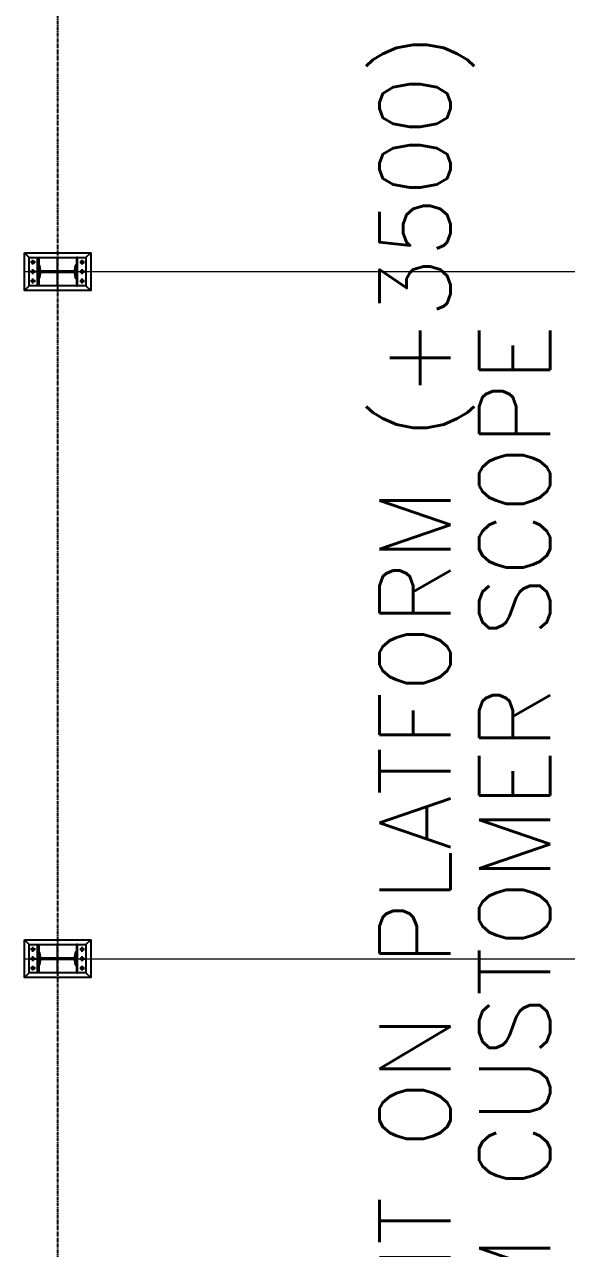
# Model space of a CAD drawing. Header units: millimetres. Extents: x -131970 to 468030, y -148196 to 152489.
# Drawn here: x 49882 to 55615, y 131057 to 144002 of the extents above; entities that cross this region are included whole.
import ezdxf
from ezdxf.enums import TextEntityAlignment as Align
from ezdxf.xclip import XClip

# ---------------------------------------------------------------- set-up
doc = ezdxf.new("R2010")
doc.units = ezdxf.units.MM
doc.header["$LTSCALE"] = 500
doc.header["$XCLIPFRAME"] = 2
doc.linetypes.add('BUILDING PLAN$0$CENTER2', pattern=[1.125, 0.75, -0.125, 0.125, -0.125])
doc.linetypes.add('BUILDING PLAN$1$CENTER', pattern=[2, 1.25, -0.25, 0.25, -0.25])
for name, color, linetype, lineweight in [('0 DIMENSION', 1, 'CONTINUOUS', 13), ('0 PANEL', 110, 'CONTINUOUS', 18), ('BUILDING PLAN$0$VOLL', 2, 'CONTINUOUS', 25)]:
    doc.layers.add(name, color=color, linetype=linetype, lineweight=lineweight)
for name, color, linetype in [('BUILDING PLAN$0$3', 3, 'CONTINUOUS'), ('BUILDING PLAN$0$CL', 1, 'BUILDING PLAN$1$CENTER'), ('BUILDING PLAN$0$DIM', 1, 'CONTINUOUS'), ('BUILDING PLAN$0$LAYER1', 1, 'CONTINUOUS')]:
    doc.layers.add(name, color=color, linetype=linetype)
doc.styles.add('ROMANS', font='romans.shx')

# ---------------------------------------------------------------- blocks, each defined once
blk = doc.blocks.new('BUILDING PLAN')
at = {"layer": 'BUILDING PLAN$0$3'}
for points in [[(-40067.5, -3961), (-39467.5, -3961), (-39467.5, -4261), (-40067.5, -4261)], [(-39979.5, -3961), (-39967.5, -3961), (-39967.5, -4261), (-39979.5, -4261)], [(-39555.5, -3961), (-39567.5, -3961), (-39567.5, -4261), (-39555.5, -4261)], [(-40067.5, -11228), (-39467.5, -11228), (-39467.5, -11528), (-40067.5, -11528)], [(-39979.5, -11228), (-39967.5, -11228), (-39967.5, -11528), (-39979.5, -11528)], [(-39555.5, -11228), (-39567.5, -11228), (-39567.5, -11528), (-39555.5, -11528)]]:
    blk.add_lwpolyline(points, close=True, dxfattribs=at)
for points in [[(-39567.5, -4041), (-39573.2, -4041, 0.3738847), (-39580.1, -4047), (-39586.8, -4094.4, -0.3738847), (-39600.6, -4106.5), (-39934.4, -4106.5, -0.3738847), (-39948.3, -4094.4), (-39954.9, -4047, 0.3738847), (-39961.9, -4041), (-39967.5, -4041), (-39967.5, -4181), (-39961.9, -4181, 0.3738847), (-39954.9, -4175), (-39948.3, -4127.6, -0.3738847), (-39934.4, -4115.5), (-39600.6, -4115.5, -0.3738847), (-39586.8, -4127.6), (-39580.1, -4175, 0.3738847), (-39573.2, -4181), (-39567.5, -4181)], [(-39567.5, -11308), (-39573.2, -11308, 0.3738847), (-39580.1, -11314), (-39586.8, -11361.4, -0.3738847), (-39600.6, -11373.5), (-39934.4, -11373.5, -0.3738847), (-39948.3, -11361.4), (-39954.9, -11314, 0.3738847), (-39961.9, -11308), (-39967.5, -11308), (-39967.5, -11448), (-39961.9, -11448, 0.3738847), (-39954.9, -11442), (-39948.3, -11394.6, -0.3738847), (-39934.4, -11382.5), (-39600.6, -11382.5, -0.3738847), (-39586.8, -11394.6), (-39580.1, -11442, 0.3738847), (-39573.2, -11448), (-39567.5, -11448)]]:
    blk.add_lwpolyline(points, format="xyb", close=True, dxfattribs=at)
at = {"layer": 'BUILDING PLAN$0$CL', "color": 8, "lineweight": 9, "ltscale": 500}
for p, q in [((-40117.5, -4111), (-30153, -4111)), ((-40117.5, -11378), (-30153, -11378))]:
    blk.add_line(p, q, dxfattribs=at)
at = {"layer": 'BUILDING PLAN$0$DIM'}
for p, q in [((-39767.5, -4261), (-39767.5, -3961)), ((-39767.5, -11528), (-39767.5, -11228))]:
    blk.add_line(p, q, dxfattribs=at)
at = {"layer": 'BUILDING PLAN$0$LAYER1', "linetype": 'BUILDING PLAN$1$CENTER', "ltscale": 0.0625}
blk.add_line((-39767.5, -19.5), (-39767.5, -34806.5), dxfattribs=at)
at = {"layer": 'BUILDING PLAN$0$LAYER1', "linetype": 'BUILDING PLAN$0$CENTER2'}
for p, q in [((-40001.8, -4011), (-40053.3, -4011)), ((-40027.5, -4036.8), (-40027.5, -3985.2)), ((-39533.3, -4011), (-39481.8, -4011)), ((-39507.5, -4036.8), (-39507.5, -3985.2)), ((-40067.5, -4111), (-39467.5, -4111)), ((-40001.8, -4111), (-40053.3, -4111)), ((-40027.5, -4136.8), (-40027.5, -4085.2)), ((-39533.3, -4111), (-39481.8, -4111)), ((-39507.5, -4136.8), (-39507.5, -4085.2)), ((-40001.8, -4211), (-40053.3, -4211)), ((-40027.5, -4236.8), (-40027.5, -4185.2)), ((-39533.3, -4211), (-39481.8, -4211)), ((-39507.5, -4236.8), (-39507.5, -4185.2)), ((-40027.5, -11303.8), (-40027.5, -11252.2)), ((-39507.5, -11303.8), (-39507.5, -11252.2)), ((-40067.5, -11378), (-39467.5, -11378)), ((-40001.8, -11278), (-40053.3, -11278)), ((-40001.8, -11378), (-40053.3, -11378)), ((-40027.5, -11403.8), (-40027.5, -11352.2)), ((-39533.3, -11278), (-39481.8, -11278)), ((-39533.3, -11378), (-39481.8, -11378)), ((-39507.5, -11403.8), (-39507.5, -11352.2)), ((-40001.8, -11478), (-40053.3, -11478)), ((-40027.5, -11503.8), (-40027.5, -11452.2)), ((-39533.3, -11478), (-39481.8, -11478)), ((-39507.5, -11503.8), (-39507.5, -11452.2))]:
    blk.add_line(p, q, dxfattribs=at)
at = {"layer": 'BUILDING PLAN$0$VOLL'}
for p, q in [((-40067.5, -3961), (-40117.5, -3911)), ((-39467.5, -3961), (-39417.5, -3911)), ((-40067.5, -4261), (-40117.5, -4311)), ((-39467.5, -4261), (-39417.5, -4311)), ((-40067.5, -11228), (-40117.5, -11178)), ((-39467.5, -11228), (-39417.5, -11178)), ((-40067.5, -11528), (-40117.5, -11578)), ((-39467.5, -11528), (-39417.5, -11578))]:
    blk.add_line(p, q, dxfattribs=at)
for points in [[(-40117.5, -3911), (-39417.5, -3911), (-39417.5, -4311), (-40117.5, -4311)], [(-40117.5, -11178), (-39417.5, -11178), (-39417.5, -11578), (-40117.5, -11578)]]:
    blk.add_lwpolyline(points, close=True, dxfattribs=at)
for centre in [(-40027.5, -4011), (-39507.5, -4011), (-40027.5, -4111), (-39507.5, -4111), (-40027.5, -4211), (-39507.5, -4211), (-40027.5, -11278), (-40027.5, -11378), (-39507.5, -11278), (-39507.5, -11378), (-40027.5, -11478), (-39507.5, -11478)]:
    blk.add_circle(centre, 13.5, dxfattribs=at)

msp = doc.modelspace()

# ---------------------------------------------------------------- block references
at = {"layer": '0 DIMENSION', "linetype": 'ByBlock'}
ref = msp.add_blockref('BUILDING PLAN', (90000, 145500), dxfattribs=at)
XClip(ref).set_block_clipping_path([(-40296.2847446482, -27160.9180562167), (34674.8181025925, 6489.0819437833)])

# ---------------------------------------------------------------- next in the draw order: texts
at = {"layer": '0 PANEL', "color": 7, "style": 'ROMANS'}
for s, p in [('AIR SUPPLY UNIT ON PLATFORM (+3500)', (54065.9, 133486.304)), ('PLATFORM CUSTOMER SCOPE', (55065.9, 133486.304))]:
    msp.add_text(s, height=750, rotation=90, dxfattribs=at).set_placement(p, align=Align.MIDDLE)

doc.saveas('drawing.dxf')
